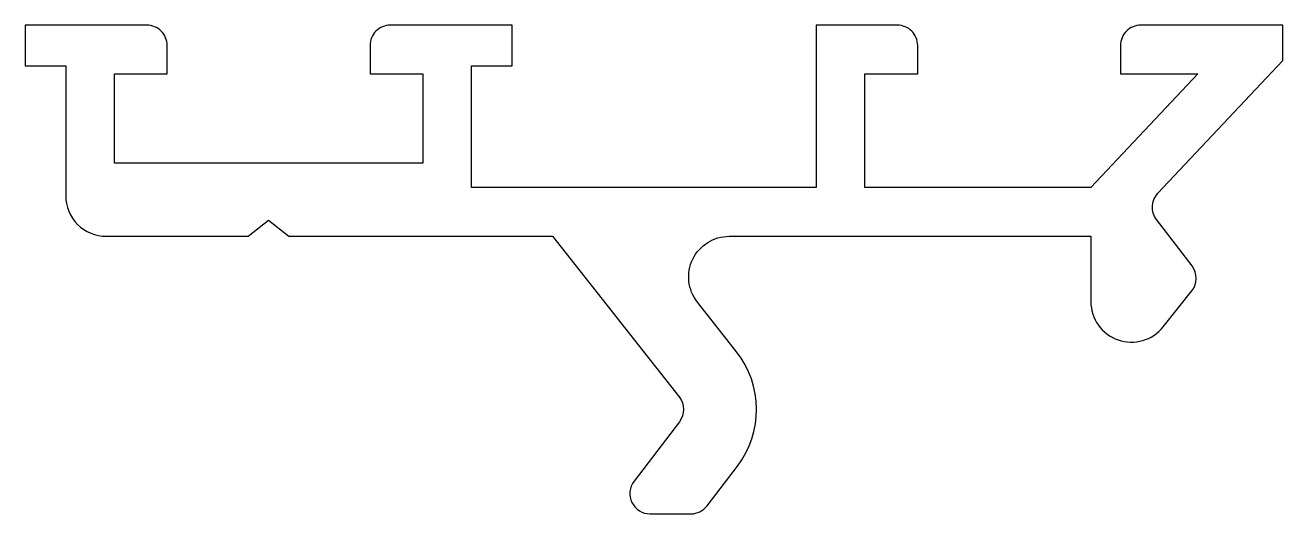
# Model space of a CAD drawing. Extents: x 689.2 to 720.2, y 601.3 to 613.3.
import ezdxf

# ---------------------------------------------------------------- set-up
doc = ezdxf.new("R2010")
doc.units = 0
doc.layers.get('0').update_dxf_attribs({"linetype": 'CONTINUOUS'})

msp = doc.modelspace()

# ---------------------------------------------------------------- linework, layer by layer
at = {"color": 0}
msp.add_lwpolyline([(717.994, 607.392), (717.12, 608.534, -0.367425), (717.153, 609.181), (720.232, 612.452), (720.232, 613.322), (716.732, 613.322, 0.414214), (716.232, 612.822), (716.232, 612.122), (718.136, 612.122), (715.5, 609.322), (709.932, 609.322), (709.932, 612.122), (711.232, 612.122), (711.232, 612.822, 0.414214), (710.732, 613.322), (708.732, 613.322), (708.732, 609.322), (700.232, 609.322), (700.232, 612.322), (701.232, 612.322), (701.232, 613.322), (698.232, 613.322, 0.414214), (697.732, 612.822), (697.732, 612.122), (699.032, 612.122), (699.032, 609.922), (691.432, 609.922), (691.432, 612.122), (692.732, 612.122), (692.732, 612.822, 0.414214), (692.232, 613.322), (689.232, 613.322), (689.232, 612.322), (690.232, 612.322), (690.232, 609.122, 0.414214), (691.232, 608.122), (694.732, 608.122), (695.232, 608.522), (695.732, 608.122), (700.232, 608.122), (702.232, 608.122), (705.353, 604.165, -0.342856), (705.358, 603.552), (704.239, 602.091, 0.621393), (704.636, 601.287), (705.644, 601.287, 0.233507), (706.041, 601.483), (706.787, 602.458, 0.342856), (706.766, 605.28), (705.802, 606.502, -0.626504), (706.587, 608.122), (715.5, 608.122), (715.5, 606.515, 0.709446), (717.282, 605.891), (717.988, 606.776, 0.344398)], format="xyb", close=True, dxfattribs=at)

doc.saveas('drawing.dxf')
